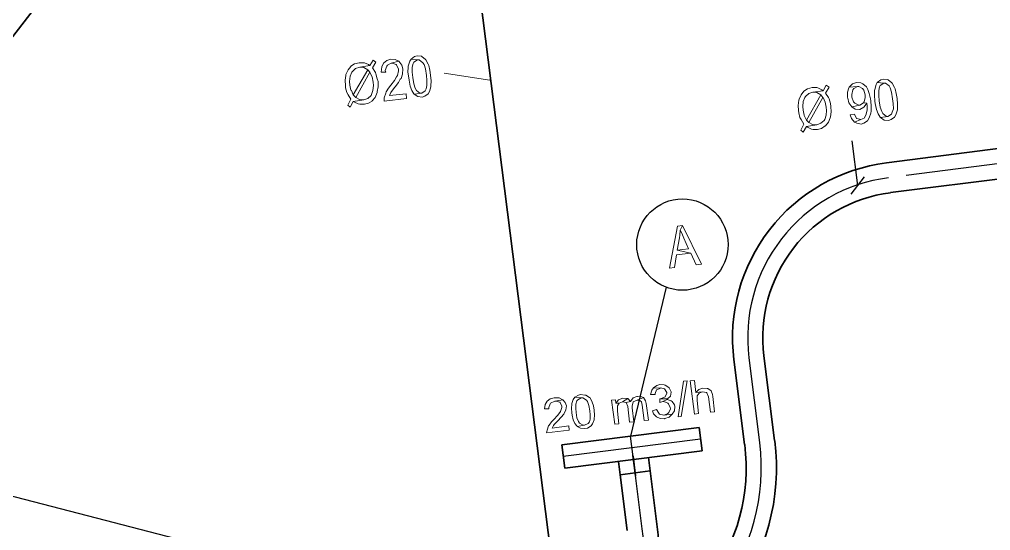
# Model space of a CAD drawing. Header units: metres. Extents: x 2713732.4 to 2713757.2, y 1226081.6 to 1226111.3.
# Drawn here: x 2713742.389 to 2713745.279, y 1226104.098 to 1226105.62 of the extents above; entities that cross this region are included whole.
import ezdxf

# ---------------------------------------------------------------- set-up
doc = ezdxf.new("R2010")
doc.units = ezdxf.units.M
doc.linetypes.add('DASHDOT', pattern=[1, 0.5, -0.25, 0, -0.25])
doc.layers.add('einlagen_boden_erstes_og', color=7, linetype='Continuous', true_color=0x000000)

msp = doc.modelspace()

# ---------------------------------------------------------------- linework, layer by layer
at = {"layer": 'einlagen_boden_erstes_og', "color": 150, "linetype": 'Continuous', "lineweight": 35, "true_color": 0x0080ff, "extrusion": (0.000477202, 0.001815, 0.999998)}
for p, q in [((2713742.9487, 1226106.318, -0.1873), (2713742.1241, 1226105.2537, -0.185)), ((2713745.518, 1226105.2633, -0.1866), (2713744.9694, 1226105.1936, -0.1862)), ((2713745.5293, 1226105.174, -0.1865), (2713744.9807, 1226105.1044, -0.1861)), ((2713744.5149, 1226104.607, -0.1849), (2713744.547, 1226104.3544, -0.1845)), ((2713744.6042, 1226104.6183, -0.185), (2713744.6362, 1226104.3657, -0.1846)), ((2713744.4116, 1226104.4049, -0.1845), (2713744.0029, 1226104.3531, -0.1842)), ((2713744.4204, 1226104.3355, -0.1844), (2713744.4116, 1226104.4049, -0.1845)), ((2713744.0029, 1226104.3531, -0.1842), (2713744.0117, 1226104.2836, -0.1841)), ((2713744.0117, 1226104.2836, -0.1841), (2713744.4204, 1226104.3355, -0.1844)), ((2713744.2145, 1226104.3219, -0.1843), (2713744.2221, 1226104.2619, -0.1842)), ((2713744.2148, 1226104.3195, -0.1843), (2713744.2224, 1226104.2599, -0.1842)), ((2713744.2657, 1226104.2755, -0.1842), (2713744.2607, 1226104.3152, -0.1843)), ((2713744.1714, 1226104.3039, -0.1842), (2713744.1765, 1226104.2642, -0.1842)), ((2713744.1765, 1226104.2642, -0.1842), (2713744.2657, 1226104.2755, -0.1842)), ((2713744.1976, 1226104.0979, -0.1839), (2713744.1765, 1226104.2642, -0.1842)), ((2713744.2869, 1226104.1092, -0.1839), (2713744.2657, 1226104.2755, -0.1842))]:
    msp.add_line(p, q, dxfattribs=at)
at = {"layer": 'einlagen_boden_erstes_og', "color": 96, "linetype": 'Continuous', "lineweight": 35, "true_color": 0x008000, "extrusion": (0.000477202, 0.001815, 0.999998)}
msp.add_line((2713744.0708, 1226103.2389, -0.1823), (2713743.6799, 1226106.3195, -0.1877), dxfattribs=at)
at = {"layer": 'einlagen_boden_erstes_og', "color": 7, "linetype": 'Continuous', "lineweight": 18, "extrusion": (0.000477202, 0.001815, 0.999998)}
msp.add_line((2713743.7883, 1226105.4393, -0.1861), (2713743.6523, 1226105.4601, -0.1861), dxfattribs=at)
at = {"layer": 'einlagen_boden_erstes_og', "color": 7, "linetype": 'Continuous', "lineweight": 25, "extrusion": (0.000477202, 0.001815, 0.999998)}
for p, q in [((2713744.8838, 1226105.1257, -0.1861), (2713744.8668, 1226105.2592, -0.1863)), ((2713744.8639, 1226105.1, -0.186), (2713744.9037, 1226105.1514, -0.1861)), ((2713744.3133, 1226104.8229, -0.1852), (2713744.2073, 1226104.379, -0.1844)), ((2713744.7074, 1226103.595, -0.1832), (2713741.2236, 1226104.4953, -0.1832))]:
    msp.add_line(p, q, dxfattribs=at)
at = {"layer": 'einlagen_boden_erstes_og', "color": 7, "linetype": 'DASHDOT', "lineweight": 25, "extrusion": (0.000477202, 0.001815, 0.999998)}
for p, q in [((2713745.5237, 1226105.2186, -0.1865), (2713744.9751, 1226105.149, -0.1861)), ((2713744.5595, 1226104.6127, -0.185), (2713744.5916, 1226104.36, -0.1845)), ((2713744.2422, 1226104.1035, -0.1839), (2713744.2211, 1226104.2699, -0.1842))]:
    msp.add_line(p, q, dxfattribs=at)
at = {"layer": 'einlagen_boden_erstes_og', "color": 150, "linetype": 'Continuous', "lineweight": 25, "true_color": 0x0080ff, "extrusion": (0.000477202, 0.001815, 0.999998)}
for p, q in [((2713744.416, 1226104.3702, -0.1845), (2713744.0073, 1226104.3183, -0.1842)), ((2713744.2161, 1226104.3095, -0.1843), (2713744.2073, 1226104.379, -0.1844))]:
    msp.add_line(p, q, dxfattribs=at)
at = {"layer": 'einlagen_boden_erstes_og', "color": 7, "lineweight": 0}
for points in [[(2713743.4417, 1226105.4989), (2713743.4319, 1226105.4826), (2713743.4015, 1226105.4783), (2713743.4124, 1226105.4772), (2713743.4135, 1226105.4772), (2713743.4254, 1226105.4706), (2713743.4319, 1226105.463), (2713743.4319, 1226105.462), (2713743.4384, 1226105.4489), (2713743.4417, 1226105.4337), (2713743.4428, 1226105.4239), (2713743.4406, 1226105.4087), (2713743.4363, 1226105.3968), (2713743.4352, 1226105.3935), (2713743.4254, 1226105.3848), (2713743.4135, 1226105.3805), (2713743.382, 1226105.3761), (2713743.3863, 1226105.374), (2713743.3972, 1226105.3685), (2713743.4015, 1226105.3675), (2713743.4156, 1226105.3675), (2713743.4276, 1226105.3707), (2713743.4384, 1226105.3772), (2713743.4384, 1226105.3783), (2713743.4471, 1226105.3881), (2713743.4537, 1226105.4022), (2713743.4537, 1226105.4055), (2713743.4558, 1226105.4196), (2713743.4558, 1226105.4359), (2713743.4537, 1226105.4435), (2713743.4493, 1226105.4587), (2713743.4482, 1226105.462), (2713743.4395, 1226105.4761), (2713743.4493, 1226105.4935)], [(2713743.4938, 1226105.5021), (2713743.4819, 1226105.4978), (2713743.4721, 1226105.4902), (2713743.4667, 1226105.4793), (2713743.4656, 1226105.463), (2713743.4786, 1226105.463), (2713743.4775, 1226105.4685), (2713743.4819, 1226105.4815), (2713743.4841, 1226105.4837), (2713743.4949, 1226105.4902), (2713743.5177, 1226105.4956), (2713743.5069, 1226105.5011)], [(2713743.5177, 1226105.4956), (2713743.4949, 1226105.4902), (2713743.4982, 1226105.4902), (2713743.5101, 1226105.4859), (2713743.5112, 1226105.4848), (2713743.5167, 1226105.4717), (2713743.5167, 1226105.4674), (2713743.5134, 1226105.4533), (2713743.5112, 1226105.4489), (2713743.5047, 1226105.4381), (2713743.4938, 1226105.425), (2713743.4873, 1226105.4152), (2713743.4797, 1226105.4044), (2713743.4786, 1226105.4011), (2713743.4743, 1226105.387), (2713743.4743, 1226105.3772), (2713743.5406, 1226105.3848), (2713743.5395, 1226105.399), (2713743.4895, 1226105.3935), (2713743.4938, 1226105.4022), (2713743.496, 1226105.4055), (2713743.5058, 1226105.4185), (2713743.5069, 1226105.4196), (2713743.5167, 1226105.4326), (2713743.5221, 1226105.4424), (2713743.5243, 1226105.4446), (2713743.5286, 1226105.4576), (2713743.5297, 1226105.4728), (2713743.5264, 1226105.4837)], [(2713743.5547, 1226105.5021), (2713743.5503, 1226105.4956), (2713743.546, 1226105.4815), (2713743.546, 1226105.4783), (2713743.5449, 1226105.463), (2713743.5471, 1226105.4467), (2713743.5482, 1226105.4391), (2713743.5514, 1226105.4218), (2713743.5568, 1226105.4087), (2713743.5623, 1226105.399), (2713743.5634, 1226105.3979), (2713743.5862, 1226105.4011), (2713743.5807, 1226105.4011), (2713743.5699, 1226105.4087), (2713743.5666, 1226105.4152), (2713743.5623, 1226105.4283), (2713743.559, 1226105.4478), (2713743.5579, 1226105.463), (2713743.5579, 1226105.4783), (2713743.5601, 1226105.4891), (2713743.5623, 1226105.4935), (2713743.5731, 1226105.5)], [(2713743.5721, 1226105.5119), (2713743.5644, 1226105.5098), (2713743.5547, 1226105.5021), (2713743.5731, 1226105.5), (2713743.5786, 1226105.5), (2713743.5894, 1226105.4913), (2713743.5927, 1226105.4859), (2713743.597, 1226105.4728), (2713743.6003, 1226105.4533), (2713743.6014, 1226105.4391), (2713743.6014, 1226105.4239), (2713743.5992, 1226105.4131), (2713743.5959, 1226105.4076), (2713743.5862, 1226105.4011), (2713743.5634, 1226105.3979), (2713743.5742, 1226105.3903), (2713743.5873, 1226105.3892), (2713743.5949, 1226105.3914), (2713743.6046, 1226105.399), (2713743.609, 1226105.4055), (2713743.6133, 1226105.4196), (2713743.6133, 1226105.4229), (2713743.6144, 1226105.437), (2713743.6122, 1226105.4544), (2713743.6101, 1226105.4696), (2713743.6068, 1226105.4826), (2713743.6046, 1226105.4869), (2713743.5981, 1226105.5), (2713743.597, 1226105.5011), (2713743.5862, 1226105.5098), (2713743.5851, 1226105.5108)], [(2713743.3993, 1226105.4913), (2713743.3993, 1226105.4913), (2713743.3863, 1226105.488), (2713743.3754, 1226105.4815), (2713743.3754, 1226105.4804), (2713743.3668, 1226105.4706), (2713743.3602, 1226105.4565), (2713743.3602, 1226105.4533), (2713743.3581, 1226105.4391), (2713743.3591, 1226105.4229), (2713743.3591, 1226105.4163), (2713743.3635, 1226105.4022), (2713743.3668, 1226105.3957), (2713743.3754, 1226105.3827), (2713743.3657, 1226105.3653), (2713743.3733, 1226105.3588), (2713743.382, 1226105.3761), (2713743.4135, 1226105.3805), (2713743.4135, 1226105.3805), (2713743.4004, 1226105.3816), (2713743.3896, 1226105.3881), (2713743.382, 1226105.3957), (2713743.3765, 1226105.4087), (2713743.3754, 1226105.4098), (2713743.3722, 1226105.425), (2713743.3711, 1226105.4359), (2713743.3733, 1226105.4511), (2713743.3776, 1226105.463), (2713743.3798, 1226105.4652), (2713743.3885, 1226105.4739), (2713743.4015, 1226105.4783), (2713743.4319, 1226105.4826), (2713743.4276, 1226105.4859), (2713743.4156, 1226105.4913), (2713743.4124, 1226105.4913)], [(2713743.4254, 1226105.4706), (2713743.382, 1226105.3957), (2713743.3896, 1226105.3881), (2713743.4319, 1226105.463)], [(2713744.9592, 1226105.4424), (2713744.9527, 1226105.4402), (2713744.9418, 1226105.4326), (2713744.9613, 1226105.4305), (2713744.9657, 1226105.4305), (2713744.9766, 1226105.4229), (2713744.9798, 1226105.4163), (2713744.9842, 1226105.4033), (2713744.9874, 1226105.3837), (2713744.9885, 1226105.3696), (2713744.9896, 1226105.3544), (2713744.9863, 1226105.3436), (2713744.9842, 1226105.3381), (2713744.9733, 1226105.3316), (2713744.9516, 1226105.3283), (2713744.9624, 1226105.3207), (2713744.9755, 1226105.3197), (2713744.9831, 1226105.3218), (2713744.9928, 1226105.3294), (2713744.9972, 1226105.336), (2713745.0015, 1226105.3512), (2713745.0015, 1226105.3533), (2713745.0015, 1226105.3675), (2713745.0005, 1226105.3848), (2713744.9983, 1226105.4), (2713744.995, 1226105.4131), (2713744.9928, 1226105.4174), (2713744.9863, 1226105.4305), (2713744.9852, 1226105.4315), (2713744.9744, 1226105.4402), (2713744.9722, 1226105.4413)], [(2713744.7474, 1226105.4174), (2713744.7474, 1226105.4174), (2713744.7343, 1226105.4131), (2713744.7235, 1226105.4066), (2713744.7235, 1226105.4066), (2713744.7148, 1226105.3957), (2713744.7093, 1226105.3827), (2713744.7083, 1226105.3794), (2713744.7061, 1226105.3642), (2713744.7072, 1226105.349), (2713744.7083, 1226105.3425), (2713744.7115, 1226105.3283), (2713744.7148, 1226105.3218), (2713744.7235, 1226105.3088), (2713744.7137, 1226105.2903), (2713744.7213, 1226105.2849), (2713744.7311, 1226105.3012), (2713744.7615, 1226105.3066), (2713744.7615, 1226105.3066), (2713744.7484, 1226105.3077), (2713744.7376, 1226105.3131), (2713744.7311, 1226105.3207), (2713744.7245, 1226105.3338), (2713744.7245, 1226105.3349), (2713744.7213, 1226105.3501), (2713744.7202, 1226105.3609), (2713744.7213, 1226105.3761), (2713744.7256, 1226105.3881), (2713744.7278, 1226105.3903), (2713744.7376, 1226105.4), (2713744.7495, 1226105.4033), (2713744.781, 1226105.4076), (2713744.7767, 1226105.4109), (2713744.7647, 1226105.4163), (2713744.7615, 1226105.4174)], [(2713744.7897, 1226105.425), (2713744.781, 1226105.4076), (2713744.7495, 1226105.4033), (2713744.7615, 1226105.4033), (2713744.7615, 1226105.4022), (2713744.7734, 1226105.3957), (2713744.7799, 1226105.3881), (2713744.781, 1226105.3881), (2713744.7865, 1226105.374), (2713744.7897, 1226105.3588), (2713744.7908, 1226105.349), (2713744.7897, 1226105.3349), (2713744.7854, 1226105.3218), (2713744.7832, 1226105.3197), (2713744.7734, 1226105.311), (2713744.7615, 1226105.3066), (2713744.7311, 1226105.3012), (2713744.7343, 1226105.299), (2713744.7463, 1226105.2936), (2713744.7506, 1226105.2925), (2713744.7637, 1226105.2925), (2713744.7756, 1226105.2958), (2713744.7865, 1226105.3034), (2713744.7875, 1226105.3034), (2713744.7962, 1226105.3142), (2713744.8017, 1226105.3273), (2713744.8028, 1226105.3305), (2713744.8049, 1226105.3446), (2713744.8038, 1226105.3609), (2713744.8028, 1226105.3696), (2713744.7984, 1226105.3837), (2713744.7962, 1226105.3881), (2713744.7875, 1226105.4011), (2713744.7984, 1226105.4185)], [(2713744.8582, 1226105.4185), (2713744.8571, 1226105.4163), (2713744.8527, 1226105.4033), (2713744.8527, 1226105.3881), (2713744.8538, 1226105.3859), (2713744.8571, 1226105.3718), (2713744.8658, 1226105.3599), (2713744.8897, 1226105.3653), (2713744.8864, 1226105.3653), (2713744.8744, 1226105.3707), (2713744.8712, 1226105.3751), (2713744.8658, 1226105.3892), (2713744.8658, 1226105.3968), (2713744.869, 1226105.4109), (2713744.8723, 1226105.4142), (2713744.8831, 1226105.4207)], [(2713744.8799, 1226105.4326), (2713744.8799, 1226105.4326), (2713744.8679, 1226105.4283), (2713744.8582, 1226105.4185), (2713744.8831, 1226105.4207), (2713744.8864, 1226105.4207), (2713744.8973, 1226105.4142), (2713744.9016, 1226105.4098), (2713744.9059, 1226105.3957), (2713744.9059, 1226105.3881), (2713744.9027, 1226105.3751), (2713744.9005, 1226105.3718), (2713744.9103, 1226105.3707), (2713744.9103, 1226105.3685), (2713744.9114, 1226105.3653), (2713744.9114, 1226105.3501), (2713744.9081, 1226105.3349), (2713744.9027, 1226105.3262), (2713744.8929, 1226105.3218), (2713744.8734, 1226105.3142), (2713744.881, 1226105.311), (2713744.894, 1226105.3088), (2713744.9016, 1226105.311), (2713744.9125, 1226105.3186), (2713744.9179, 1226105.3273), (2713744.9222, 1226105.3414), (2713744.9233, 1226105.3468), (2713744.9233, 1226105.3609), (2713744.9222, 1226105.3783), (2713744.9212, 1226105.3837), (2713744.9179, 1226105.4), (2713744.9136, 1226105.412), (2713744.9092, 1226105.4196), (2713744.8983, 1226105.4283), (2713744.8929, 1226105.4315)], [(2713744.9418, 1226105.4326), (2713744.9385, 1226105.4261), (2713744.9342, 1226105.412), (2713744.9331, 1226105.4087), (2713744.9331, 1226105.3946), (2713744.9342, 1226105.3772), (2713744.9353, 1226105.3696), (2713744.9396, 1226105.3522), (2713744.944, 1226105.3392), (2713744.9505, 1226105.3294), (2713744.9516, 1226105.3283), (2713744.9733, 1226105.3316), (2713744.9689, 1226105.3316), (2713744.9581, 1226105.3403), (2713744.9548, 1226105.3457), (2713744.9505, 1226105.3588), (2713744.9472, 1226105.3783), (2713744.9461, 1226105.3935), (2713744.9461, 1226105.4087), (2713744.9483, 1226105.4196), (2713744.9505, 1226105.4239), (2713744.9613, 1226105.4305)], [(2713744.7734, 1226105.3957), (2713744.7311, 1226105.3207), (2713744.7376, 1226105.3131), (2713744.7799, 1226105.3881)], [(2713744.9005, 1226105.3718), (2713744.8897, 1226105.3653), (2713744.8658, 1226105.3599), (2713744.8755, 1226105.3533), (2713744.8886, 1226105.3522), (2713744.8897, 1226105.3522), (2713744.9016, 1226105.3588), (2713744.9027, 1226105.3599), (2713744.9103, 1226105.3707)], [(2713744.8734, 1226105.3381), (2713744.8614, 1226105.336), (2713744.8647, 1226105.3251), (2713744.8734, 1226105.3142), (2713744.8929, 1226105.3218), (2713744.881, 1226105.3251), (2713744.8799, 1226105.3251)], [(2713744.3617, 1226105.0068), (2713744.3476, 1226105.0047), (2713744.3237, 1226104.8797), (2713744.3378, 1226104.8819), (2713744.3444, 1226104.9188), (2713744.3867, 1226104.9243), (2713744.3465, 1226104.933), (2713744.3531, 1226104.9699), (2713744.3541, 1226104.9775), (2713744.3552, 1226104.9927)], [(2713744.3617, 1226105.0068), (2713744.3552, 1226104.9927), (2713744.3596, 1226104.984), (2713744.3661, 1226104.9688), (2713744.3802, 1226104.9373), (2713744.3465, 1226104.933), (2713744.3867, 1226104.9243), (2713744.403, 1226104.8895), (2713744.4182, 1226104.8917)]]:
    msp.add_lwpolyline(points, close=True, dxfattribs=at)
at = {"layer": 'einlagen_boden_erstes_og', "color": 150, "lineweight": 0}
for points in [[(2713744.3487, 1226104.4366), (2713744.365, 1226104.543), (2713744.3759, 1226104.5441), (2713744.3585, 1226104.4376), (2713744.3487, 1226104.4366)], [(2713744.3976, 1226104.5452), (2713744.3846, 1226104.5441), (2713744.3976, 1226104.4442), (2713744.4095, 1226104.4463), (2713744.4052, 1226104.4854), (2713744.4052, 1226104.4865), (2713744.4052, 1226104.4996), (2713744.4117, 1226104.5072), (2713744.4215, 1226104.5115), (2713744.4019, 1226104.5093)], [(2713744.2759, 1226104.5234), (2713744.2705, 1226104.5158), (2713744.2672, 1226104.5028), (2713744.2803, 1226104.5028), (2713744.2803, 1226104.5061), (2713744.2846, 1226104.5169), (2713744.2857, 1226104.5169), (2713744.2966, 1226104.5224)], [(2713744.2944, 1226104.5332), (2713744.2857, 1226104.53), (2713744.2759, 1226104.5234), (2713744.2966, 1226104.5224), (2713744.2966, 1226104.5234), (2713744.3085, 1226104.5202), (2713744.315, 1226104.5093), (2713744.315, 1226104.5072), (2713744.3107, 1226104.4963), (2713744.3085, 1226104.4952), (2713744.2966, 1226104.4898), (2713744.3172, 1226104.4898), (2713744.3259, 1226104.4985), (2713744.3281, 1226104.5104), (2713744.3281, 1226104.5115), (2713744.3226, 1226104.5234), (2713744.3216, 1226104.5245), (2713744.3107, 1226104.5311), (2713744.3074, 1226104.5321)], [(2713744.4226, 1226104.5224), (2713744.4106, 1226104.518), (2713744.4019, 1226104.5093), (2713744.4215, 1226104.5115), (2713744.4334, 1226104.5093), (2713744.4345, 1226104.5082), (2713744.4389, 1226104.4963), (2713744.4454, 1226104.4507), (2713744.4573, 1226104.4518), (2713744.4519, 1226104.4974), (2713744.4508, 1226104.5028), (2713744.4476, 1226104.5137), (2713744.4378, 1226104.5213), (2713744.4356, 1226104.5213)], [(2713743.9805, 1226104.493), (2713743.9685, 1226104.4898), (2713743.9588, 1226104.4833), (2713743.9533, 1226104.4735), (2713743.9511, 1226104.4604), (2713743.9642, 1226104.4604), (2713743.9642, 1226104.4648), (2713743.9685, 1226104.4757), (2713743.9696, 1226104.4778), (2713743.9816, 1226104.4833), (2713744.0055, 1226104.4876), (2713743.9946, 1226104.493)], [(2713744.0055, 1226104.4876), (2713743.9816, 1226104.4833), (2713743.9848, 1226104.4833), (2713743.9968, 1226104.48), (2713743.9979, 1226104.4789), (2713744.0033, 1226104.4681), (2713744.0033, 1226104.4648), (2713743.9989, 1226104.4528), (2713743.9968, 1226104.4496), (2713743.9903, 1226104.4409), (2713743.9794, 1226104.4289), (2713743.9718, 1226104.4213), (2713743.9653, 1226104.4116), (2713743.9631, 1226104.4094), (2713743.9588, 1226104.3974), (2713743.9577, 1226104.3888), (2713744.025, 1226104.3974), (2713744.0239, 1226104.4094), (2713743.974, 1226104.4029), (2713743.9783, 1226104.4105), (2713743.9805, 1226104.4137), (2713743.9913, 1226104.4246), (2713743.9913, 1226104.4246), (2713744.0011, 1226104.4355), (2713744.0087, 1226104.4442), (2713744.0098, 1226104.4463), (2713744.0152, 1226104.4572), (2713744.0163, 1226104.4691), (2713744.0131, 1226104.4789)], [(2713744.0413, 1226104.4952), (2713744.037, 1226104.4887), (2713744.0326, 1226104.4767), (2713744.0326, 1226104.4746), (2713744.0315, 1226104.4626), (2713744.0326, 1226104.4485), (2713744.0337, 1226104.442), (2713744.037, 1226104.4279), (2713744.0413, 1226104.417), (2713744.0478, 1226104.4094), (2713744.0489, 1226104.4083), (2713744.0706, 1226104.4116), (2713744.0663, 1226104.4116), (2713744.0554, 1226104.4181), (2713744.0522, 1226104.4224), (2713744.0478, 1226104.4333), (2713744.0456, 1226104.4496), (2713744.0446, 1226104.4615), (2713744.0446, 1226104.4746), (2713744.0478, 1226104.4843), (2713744.05, 1226104.4876), (2713744.0609, 1226104.493)], [(2713744.0587, 1226104.5028), (2713744.0522, 1226104.5017), (2713744.0413, 1226104.4952), (2713744.0609, 1226104.493), (2713744.0652, 1226104.493), (2713744.0761, 1226104.4865), (2713744.0793, 1226104.4822), (2713744.0837, 1226104.4702), (2713744.0858, 1226104.455), (2713744.0869, 1226104.4431), (2713744.0869, 1226104.43), (2713744.0848, 1226104.4213), (2713744.0815, 1226104.417), (2713744.0706, 1226104.4116), (2713744.0489, 1226104.4083), (2713744.0587, 1226104.4029), (2713744.0717, 1226104.4018), (2713744.0793, 1226104.4029), (2713744.0902, 1226104.4094), (2713744.0945, 1226104.4159), (2713744.0989, 1226104.4279), (2713744.0989, 1226104.43), (2713744.1, 1226104.442), (2713744.0989, 1226104.4561), (2713744.0967, 1226104.4691), (2713744.0934, 1226104.48), (2713744.0924, 1226104.4833), (2713744.0858, 1226104.4941), (2713744.0848, 1226104.4941), (2713744.0739, 1226104.5017), (2713744.0717, 1226104.5017)], [(2713744.163, 1226104.4876), (2713744.151, 1226104.4865), (2713744.1608, 1226104.4148), (2713744.1727, 1226104.4159), (2713744.1684, 1226104.4539), (2713744.1684, 1226104.4561), (2713744.1684, 1226104.4691), (2713744.1738, 1226104.4778), (2713744.164, 1226104.4778)], [(2713744.1847, 1226104.4919), (2713744.1847, 1226104.4919), (2713744.1717, 1226104.4876), (2713744.164, 1226104.4778), (2713744.1738, 1226104.4778), (2713744.1836, 1226104.4811), (2713744.1988, 1226104.4909), (2713744.1977, 1226104.4909)], [(2713744.1988, 1226104.4909), (2713744.1836, 1226104.4811), (2713744.1945, 1226104.4789), (2713744.2075, 1226104.4822)], [(2713744.2281, 1226104.4974), (2713744.226, 1226104.4974), (2713744.2151, 1226104.493), (2713744.2075, 1226104.4822), (2713744.1945, 1226104.4789), (2713744.1945, 1226104.4789), (2713744.1988, 1226104.467), (2713744.2042, 1226104.4203), (2713744.2173, 1226104.4213), (2713744.2118, 1226104.4637), (2713744.2118, 1226104.4691), (2713744.2151, 1226104.48), (2713744.2151, 1226104.4811), (2713744.2271, 1226104.4865), (2713744.2455, 1226104.4941), (2713744.2412, 1226104.4963)], [(2713744.2455, 1226104.4941), (2713744.2271, 1226104.4865), (2713744.2347, 1226104.4854), (2713744.2401, 1226104.4811), (2713744.2423, 1226104.4713), (2713744.2477, 1226104.4257), (2713744.2607, 1226104.4268), (2713744.2542, 1226104.4767), (2713744.252, 1226104.4843)], [(2713744.2944, 1226104.4898), (2713744.2944, 1226104.4789), (2713744.3031, 1226104.4822), (2713744.3161, 1226104.4887), (2713744.3172, 1226104.4898), (2713744.2966, 1226104.4898)], [(2713744.3161, 1226104.4887), (2713744.3031, 1226104.4822), (2713744.3063, 1226104.4822), (2713744.3183, 1226104.4778), (2713744.3205, 1226104.4757), (2713744.3248, 1226104.4648), (2713744.3259, 1226104.4604), (2713744.3216, 1226104.4496), (2713744.3183, 1226104.4463), (2713744.3074, 1226104.442), (2713744.3313, 1226104.4442), (2713744.3378, 1226104.455), (2713744.3389, 1226104.467), (2713744.3378, 1226104.4724), (2713744.3313, 1226104.4822), (2713744.3281, 1226104.4843)], [(2713744.2846, 1226104.4583), (2713744.2727, 1226104.455), (2713744.2759, 1226104.4452), (2713744.2846, 1226104.4366), (2713744.2955, 1226104.4322), (2713744.3085, 1226104.4311), (2713744.3096, 1226104.4322), (2713744.3226, 1226104.4355), (2713744.3313, 1226104.4442), (2713744.3313, 1226104.4442), (2713744.3074, 1226104.442), (2713744.3063, 1226104.442), (2713744.2933, 1226104.4442), (2713744.2911, 1226104.4474)]]:
    msp.add_lwpolyline(points, close=True, dxfattribs=at)
at = {"layer": 'einlagen_boden_erstes_og', "color": 7, "linetype": 'Continuous', "lineweight": 25, "extrusion": (0.000477202, 0.001815, 0.999998)}
msp.add_circle((2713744.0528, 1226100.5795, 3520.5086), 0.136, dxfattribs=at)
at = {"layer": 'einlagen_boden_erstes_og', "color": 150, "linetype": 'Continuous', "lineweight": 35, "true_color": 0x0080ff, "extrusion": (0.000477202, 0.001815, 0.999998)}
for centre, radius, start, end in [((2713744.7265, 1226100.3027, 3520.5086), 0.5245, 97.2326, 142.2326), ((2713744.7265, 1226100.3027, 3520.5086), 0.4345, 97.2326, 142.2326), ((2713744.7264, 1226100.3025, 3520.5086), 0.5245, 142.2326, 187.2326), ((2713744.7264, 1226100.3025, 3520.5086), 0.4345, 142.2326, 187.2326), ((2713743.6875, 1226099.914, 3520.5086), 0.555, 322.2326, 7.2326), ((2713743.6875, 1226099.914, 3520.5086), 0.645, 322.2326, 7.2326), ((2713743.4981, 1226099.6778, 3520.5086), 0.4837, 322.2325, 7.2326)]:
    msp.add_arc(centre, radius, start, end, dxfattribs=at)
at = {"layer": 'einlagen_boden_erstes_og', "color": 7, "linetype": 'DASHDOT', "lineweight": 25, "extrusion": (0.000477202, 0.001815, 0.999998)}
for centre, radius, start, end in [((2713744.7265, 1226100.3027, 3520.5086), 0.4795, 97.2326, 142.2326), ((2713744.7264, 1226100.3025, 3520.5086), 0.4795, 142.2326, 187.2326), ((2713743.6875, 1226099.914, 3520.5086), 0.6, 322.2326, 7.2326), ((2713743.4981, 1226099.6778, 3520.5086), 0.4387, 322.2325, 7.2326)]:
    msp.add_arc(centre, radius, start, end, dxfattribs=at)

doc.saveas('drawing.dxf')
